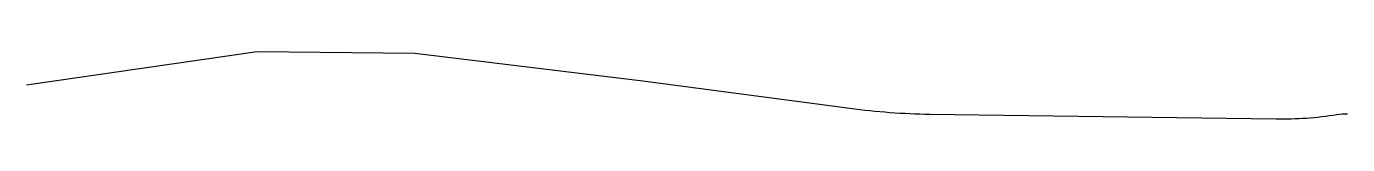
# Model space of a CAD drawing. Header units: millimetres. Extents: x -61.2 to -14, y 2.2 to 4.6.
import ezdxf

# ---------------------------------------------------------------- set-up
doc = ezdxf.new("R2010")
doc.units = ezdxf.units.MM
doc.header["$LTSCALE"] = 0.4

msp = doc.modelspace()

# ---------------------------------------------------------------- linework, layer by layer
at = {"color": 7, "linetype": 'Continuous', "lineweight": 25}
msp.add_lwpolyline([(-13.97, 2.412, 0.039683), (-14.351, 2.382, -0.043179), (-16.535, 2.224), (-28.912, 2.396, -0.029679), (-31.766, 2.606), (-39.167, 3.594), (-47.32, 4.58), (-52.959, 4.649), (-61.21, 3.453)], format="xyb", dxfattribs=at)

doc.saveas('drawing.dxf')
